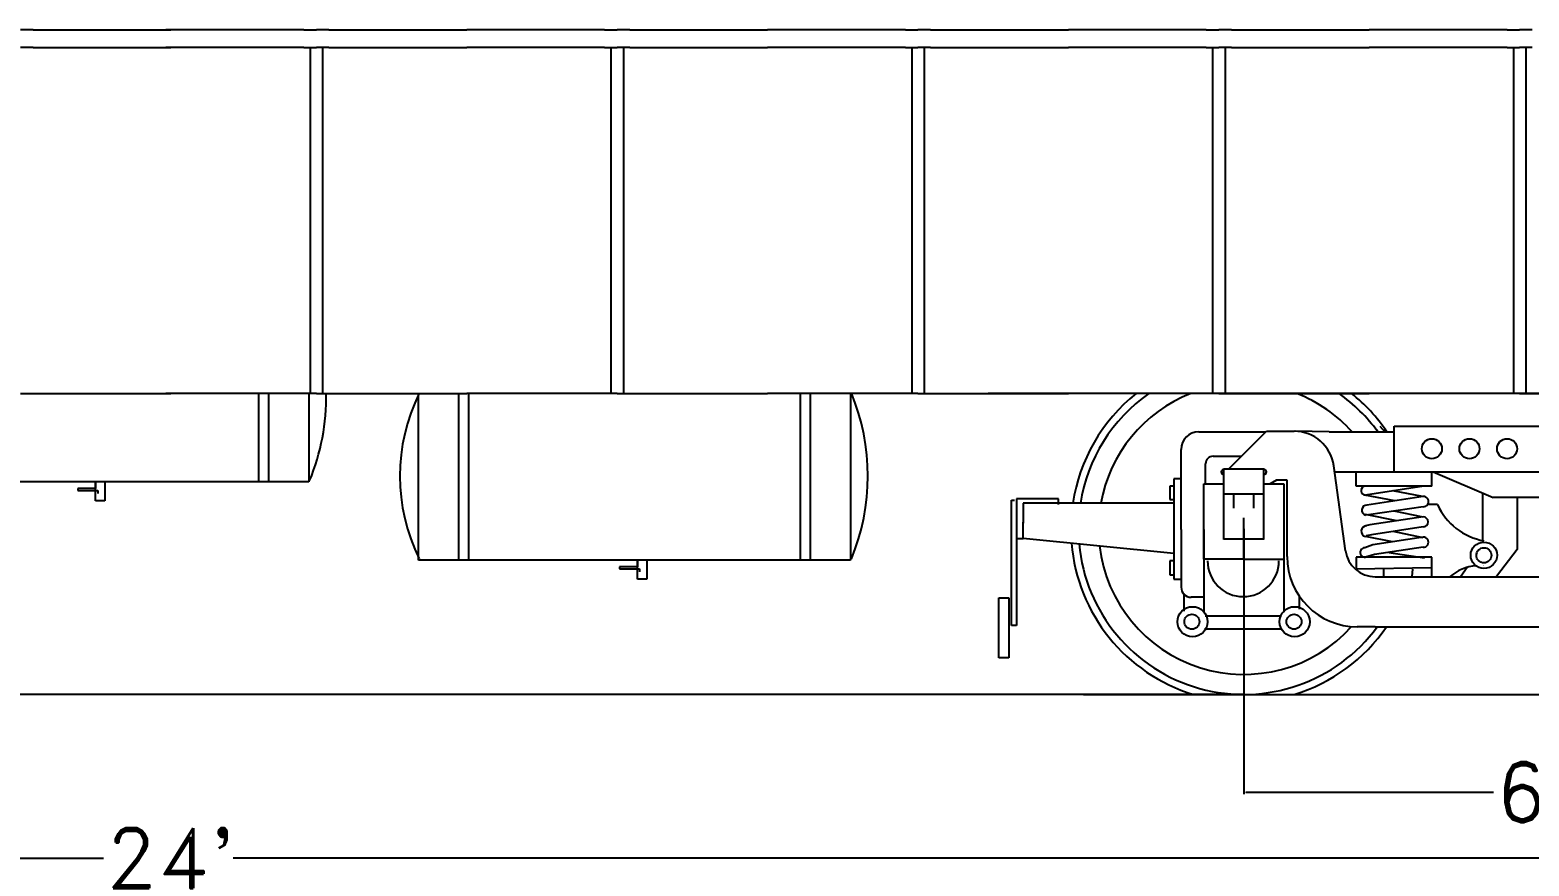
# Model space of a CAD drawing. Extents: x 0 to 750, y -2 to 474.
# Drawn here: x 289.7 to 439.2, y 142 to 225.4 of the extents above; entities that cross this region are included whole.
import ezdxf

# ---------------------------------------------------------------- set-up
doc = ezdxf.new("R2010")
doc.units = 0
doc.layers.get('0').update_dxf_attribs({"color": 1, "linetype": 'CONTINUOUS'})
doc.layers.get('DEFPOINTS').update_dxf_attribs({"linetype": 'CONTINUOUS'})
doc.layers.add('AFTER', color=1, linetype='CONTINUOUS')
doc.styles.add('DIM', font='romand', dxfattribs={"height": 6})
doc.dimstyles.get("Standard").update_dxf_attribs({"dimtxt": 2.5, "dimasz": 2.5, "dimexe": 1.25, "dimexo": 0.625, "dimtad": 1, "dimcen": 2.5, "dimazin": 3, "dimtfac": 1, "dimtmove": 0, "dimatfit": 3})

# ---------------------------------------------------------------- blocks, each defined once
blk = doc.blocks.new('*D6')
at = {"color": 0, "linetype": 'BYBLOCK'}
for p, q in [((410.737705, 174.552254), (410.737705, 149.184657)), ((483.737705, 174.552254), (483.737705, 149.184657)), ((410.917705, 149.364657), (435.629134, 149.364657)), ((483.557705, 149.364657), (458.846277, 149.364657))]:
    blk.add_line(p, q, dxfattribs=at)
for points in [[(410.917705, 149.334657), (410.917705, 149.394657), (410.737705, 149.364657)], [(483.557705, 149.334657), (483.557705, 149.394657), (483.737705, 149.364657)]]:
    blk.add_solid(points, dxfattribs=at)
at = {"layer": 'DEFPOINTS', "color": 0, "linetype": 'BYBLOCK'}
for p in [(410.737705, 174.614754), (483.737705, 174.614754), (410.737705, 149.364657)]:
    blk.add_point(p, dxfattribs=at)
at = {"color": 0, "linetype": 'BYBLOCK', "style": 'DIM'}
blk.add_text('6\'-1"', height=6, dxfattribs=at).set_placement((435.809134, 146.364657))
blk = doc.blocks.new('*D8')
at = {"color": 0, "linetype": 'BYBLOCK'}
for p, q in [((447.237705, 157.849234), (447.237705, 142.609982)), ((159.737705, 156.23545), (159.737705, 142.609982)), ((159.917705, 142.789982), (297.021991, 142.789982)), ((447.057705, 142.789982), (309.953419, 142.789982))]:
    blk.add_line(p, q, dxfattribs=at)
for points in [[(159.917705, 142.759982), (159.917705, 142.819982), (159.737705, 142.789982)], [(447.057705, 142.759982), (447.057705, 142.819982), (447.237705, 142.789982)]]:
    blk.add_solid(points, dxfattribs=at)
at = {"layer": 'DEFPOINTS', "color": 0, "linetype": 'BYBLOCK'}
for p in [(447.237705, 157.911734), (159.737705, 156.29795), (159.737705, 142.789982)]:
    blk.add_point(p, dxfattribs=at)
at = {"color": 0, "linetype": 'BYBLOCK', "style": 'DIM'}
blk.add_text("24'", height=6, dxfattribs=at).set_placement((297.201991, 139.789982))

msp = doc.modelspace()

# ---------------------------------------------------------------- linework, layer by layer
at = {"color": 1}
for p, q in [((289.987705, 225.364754), (288.737705, 225.364754)), ((289.987705, 225.364754), (303.487705, 225.364754)), ((316.987705, 225.364754), (303.487705, 225.364754)), ((316.987705, 225.364754), (318.237705, 225.364754)), ((319.487705, 225.364754), (318.237705, 225.364754)), ((319.487705, 225.364754), (332.987705, 225.364754)), ((346.987705, 225.364754), (333.487705, 225.364754)), ((346.987705, 225.364754), (348.237705, 225.364754)), ((349.487705, 225.364754), (348.237705, 225.364754)), ((349.487705, 225.364754), (362.987705, 225.364754)), ((376.987705, 225.364754), (363.487705, 225.364754)), ((376.987705, 225.364754), (378.237705, 225.364754)), ((379.487705, 225.364754), (378.237705, 225.364754)), ((379.487705, 225.364754), (392.987705, 225.364754)), ((406.987705, 225.364754), (393.487705, 225.364754)), ((406.987705, 225.364754), (408.237705, 225.364754)), ((409.487705, 225.364754), (408.237705, 225.364754)), ((409.487705, 225.364754), (422.987705, 225.364754)), ((436.987705, 225.364754), (423.487705, 225.364754)), ((436.987705, 225.364754), (438.237705, 225.364754)), ((439.487705, 225.364754), (438.237705, 225.364754)), ((289.987705, 223.614754), (288.737705, 223.614754)), ((289.987705, 223.614754), (303.487705, 223.614754)), ((316.987705, 223.614754), (303.487705, 223.614754)), ((316.987705, 223.614754), (318.237705, 223.614754)), ((317.612705, 223.614754), (317.612705, 201.364754)), ((319.487705, 223.614754), (318.237705, 223.614754)), ((318.862705, 223.614754), (318.862705, 201.364754)), ((319.487705, 223.614754), (332.987705, 223.614754)), ((346.987705, 223.614754), (333.487705, 223.614754)), ((346.987705, 223.614754), (348.237705, 223.614754)), ((347.612705, 223.614754), (347.612705, 201.364754)), ((349.487705, 223.614754), (348.237705, 223.614754)), ((348.862705, 223.614754), (348.862705, 201.364754)), ((349.487705, 223.614754), (362.987705, 223.614754)), ((376.987705, 223.614754), (363.487705, 223.614754)), ((376.987705, 223.614754), (378.237705, 223.614754)), ((377.612705, 223.614754), (377.612705, 201.364754)), ((379.487705, 223.614754), (378.237705, 223.614754)), ((378.862705, 223.614754), (378.862705, 201.364754)), ((379.487705, 223.614754), (392.987705, 223.614754)), ((406.987705, 223.614754), (393.487705, 223.614754)), ((406.987705, 223.614754), (408.237705, 223.614754)), ((407.612705, 223.614754), (407.612705, 201.364754)), ((409.487705, 223.614754), (408.237705, 223.614754)), ((408.862705, 223.614754), (408.862705, 201.364754)), ((409.487705, 223.614754), (422.987705, 223.614754)), ((436.987705, 223.614754), (423.487705, 223.614754)), ((436.987705, 223.614754), (438.237705, 223.614754)), ((437.612705, 223.614754), (437.612705, 201.364754)), ((439.487705, 223.614754), (438.237705, 223.614754)), ((438.862705, 223.614754), (438.862705, 201.364754)), ((288.737705, 189.114754), (303.487705, 189.114754)), ((318.237705, 189.114754), (303.487705, 189.114754)), ((318.237705, 189.114754), (332.987705, 189.114754)), ((348.237705, 189.114754), (333.487705, 189.114754)), ((348.237705, 189.114754), (362.987705, 189.114754)), ((378.237705, 189.114754), (363.487705, 189.114754)), ((378.237705, 189.114754), (392.987705, 189.114754)), ((408.237705, 189.114754), (393.487705, 189.114754)), ((408.237705, 189.114754), (422.987705, 189.114754)), ((438.237705, 189.114754), (423.487705, 189.114754)), ((438.237705, 189.114754), (452.987705, 189.114754))]:
    msp.add_line(p, q, dxfattribs=at)
for p, q in [((303.487705, 225.364754), (303.237705, 225.364754)), ((303.487705, 225.364754), (303.737705, 225.364754)), ((332.987705, 225.364754), (333.237705, 225.364754)), ((333.487705, 225.364754), (333.237705, 225.364754)), ((362.987705, 225.364754), (363.237705, 225.364754)), ((363.487705, 225.364754), (363.237705, 225.364754)), ((392.987705, 225.364754), (393.237705, 225.364754)), ((393.487705, 225.364754), (393.237705, 225.364754)), ((422.987705, 225.364754), (423.237705, 225.364754)), ((423.487705, 225.364754), (423.237705, 225.364754)), ((303.487705, 223.614754), (303.237705, 223.614754)), ((303.487705, 223.614754), (303.737705, 223.614754)), ((332.987705, 223.614754), (333.237705, 223.614754)), ((333.487705, 223.614754), (333.237705, 223.614754)), ((362.987705, 223.614754), (363.237705, 223.614754)), ((363.487705, 223.614754), (363.237705, 223.614754)), ((392.987705, 223.614754), (393.237705, 223.614754)), ((393.487705, 223.614754), (393.237705, 223.614754)), ((422.987705, 223.614754), (423.237705, 223.614754)), ((423.487705, 223.614754), (423.237705, 223.614754)), ((317.612705, 201.364754), (317.612705, 189.114754)), ((318.862705, 201.364754), (318.862705, 189.114754)), ((347.612705, 201.364754), (347.612705, 189.114754)), ((348.862705, 201.364754), (348.862705, 189.114754)), ((377.612705, 201.364754), (377.612705, 189.114754)), ((378.862705, 201.364754), (378.862705, 189.114754)), ((407.612705, 201.364754), (407.612705, 189.114754)), ((408.862705, 201.364754), (408.862705, 189.114754)), ((437.612705, 201.364754), (437.612705, 189.114754)), ((438.862705, 201.364754), (438.862705, 189.114754)), ((303.487705, 189.114754), (303.237705, 189.114754)), ((303.487705, 189.114754), (303.737705, 189.114754)), ((312.46875, 189.15625), (312.46875, 180.3125)), ((313.46875, 189.15625), (313.46875, 180.3125)), ((317.46875, 189.15625), (317.46875, 180.3125)), ((328.4375, 172.5), (328.4375, 189.1875)), ((332.4375, 172.5), (332.4375, 189.1875)), ((332.987705, 189.114754), (333.237705, 189.114754)), ((333.487705, 189.114754), (333.237705, 189.114754)), ((333.4375, 172.5), (333.4375, 189.1875)), ((362.987705, 189.114754), (363.237705, 189.114754)), ((363.487705, 189.114754), (363.237705, 189.114754)), ((366.5, 189.1875), (366.5, 172.5)), ((367.5, 189.1875), (367.5, 172.5)), ((371.5, 189.1875), (371.5, 172.5)), ((430.987705, 189.114754), (385.237705, 189.114754)), ((392.987705, 189.114754), (393.237705, 189.114754)), ((422.987705, 189.114754), (423.237705, 189.114754)), ((423.487705, 189.114754), (423.237705, 189.114754)), ((451.362705, 189.114754), (430.987705, 189.114754)), ((425.737705, 185.864754), (440.737705, 185.864754)), ((425.737705, 181.364754), (425.737705, 185.864754)), ((406.237705, 185.302254), (412.925205, 185.302254)), ((409.237705, 181.614754), (412.980346, 185.357395)), ((412.980346, 185.357395), (415.744199, 185.357395)), ((419.237951, 185.302254), (415.864307, 185.355591)), ((419.237951, 185.302254), (423.612705, 185.302254)), ((423.612705, 185.302254), (425.737705, 185.302254)), ((404.487705, 175.552254), (404.487705, 183.552254)), ((407.675205, 182.864754), (410.487705, 182.864754)), ((406.925205, 180.114754), (406.925205, 182.114754)), ((408.737705, 181.614754), (412.737705, 181.614754)), ((408.737705, 174.552254), (408.737705, 181.552254)), ((408.737705, 180.114754), (408.737705, 181.114754)), ((412.737705, 174.552254), (412.737705, 181.552254)), ((420.873092, 173.447483), (419.706684, 181.903944)), ((419.789675, 181.302254), (423.612705, 181.302254)), ((421.925205, 179.864754), (421.925205, 181.239754)), ((423.612705, 181.302254), (429.612705, 181.302254)), ((429.487705, 179.864754), (429.487705, 181.239754)), ((429.612705, 181.302254), (440.675205, 181.302254)), ((429.612705, 181.302254), (435.612705, 178.739754)), ((317.46875, 180.3125), (274.40625, 180.3125)), ((294.4375, 179.65625), (294.4375, 179.4375)), ((296.21875, 179.65625), (294.4375, 179.65625)), ((294.4375, 179.4375), (296.4375, 179.4375)), ((296.21875, 180.40625), (296.21875, 179.65625)), ((296.21875, 178.40625), (296.21875, 180.40625)), ((296.4375, 179.4375), (296.4375, 179.15625)), ((297.15625, 180.40625), (297.15625, 178.40625)), ((403.362705, 179.864754), (403.362705, 178.552254)), ((403.675205, 179.864754), (403.362705, 179.864754)), ((403.737705, 180.614754), (403.737705, 170.614754)), ((404.487705, 180.614754), (403.737705, 180.614754)), ((404.487705, 175.614754), (404.487705, 180.614754)), ((406.737705, 180.114754), (408.737705, 180.114754)), ((406.737705, 172.614754), (406.737705, 180.114754)), ((412.737705, 180.114754), (414.737705, 180.114754)), ((413.987705, 180.489754), (413.362705, 180.114754)), ((415.050205, 180.489754), (413.987705, 180.489754)), ((414.737705, 180.114754), (414.737705, 172.614754)), ((415.050205, 172.857395), (415.050205, 180.489754)), ((429.487705, 179.864754), (421.925205, 179.864754)), ((428.675205, 179.864754), (422.862705, 178.989754)), ((428.550205, 178.864754), (425.597999, 179.401519)), ((297.15625, 178.40625), (296.21875, 178.40625)), ((387.550205, 166), (387.550205, 178.5)), ((387.550205, 178.5), (387.875, 178.5)), ((388.050205, 178.614754), (388.050205, 174.677254)), ((392.237705, 178.614754), (388.050205, 178.614754)), ((388.737705, 178.177254), (388.737705, 176.177254)), ((403.737705, 178.177254), (388.737705, 178.177254)), ((392.237705, 178.052254), (392.237705, 178.614754)), ((403.362705, 178.552254), (403.737705, 178.552254)), ((403.737705, 178.552254), (403.737705, 172.427254)), ((408.737705, 179.114754), (412.737705, 179.114754)), ((409.737705, 177.677254), (409.737705, 179.114754)), ((411.737705, 177.677254), (411.737705, 179.114754)), ((425.802093, 178.420975), (422.800205, 178.989754)), ((428.612705, 178.844078), (423.011565, 178.000896)), ((430.050205, 178.052254), (429.112705, 178.052254)), ((434.550205, 179.114754), (434.550205, 174.451633)), ((447.237705, 178.739754), (435.612705, 178.739754)), ((437.987705, 178.739754), (437.987705, 173.552254)), ((410.737705, 174.886349), (410.737705, 176.739754)), ((425.990192, 176.426757), (422.862705, 177.052254)), ((423.160426, 177.012038), (422.862705, 176.989754)), ((428.612705, 177.832811), (423.160426, 177.012038)), ((428.612705, 176.821544), (423.309286, 176.023179)), ((428.612705, 176.802254), (425.726471, 177.398324)), ((388.737705, 174.677254), (388.737705, 176.302254)), ((404.487705, 175.552254), (404.487705, 169.802254)), ((406.737705, 175.552254), (406.737705, 168.802254)), ((410.737705, 175.614754), (410.737705, 172.614754)), ((410.737705, 172.734637), (410.737705, 175.614754)), ((414.737705, 175.552254), (414.737705, 168.802254)), ((423.309286, 176.023179), (422.862705, 175.927254)), ((423.458146, 175.034321), (422.925205, 174.927254)), ((428.612705, 175.810276), (423.458146, 175.034321)), ((428.612705, 174.739754), (425.614542, 175.35894)), ((388.050205, 174.677254), (388.737705, 174.677254)), ((388.050205, 174.677254), (388.050205, 166)), ((403.737705, 173.177254), (388.737705, 174.677254)), ((408.737705, 174.614754), (412.737705, 174.614754)), ((409.737705, 174.552254), (409.737705, 174.614754)), ((411.737705, 174.552254), (411.737705, 174.614754)), ((423.607007, 174.045463), (422.800205, 173.739754)), ((425.552953, 174.338401), (422.862705, 174.864754)), ((428.612705, 174.799009), (423.607007, 174.045463)), ((428.612705, 173.787742), (423.755867, 173.056605)), ((437.987705, 173.552254), (435.925205, 170.864754)), ((371.5, 172.5), (328.4375, 172.5)), ((350.25, 170.59375), (350.25, 172.59375)), ((350.25, 172.59375), (350.25, 171.84375)), ((351.1875, 172.59375), (351.1875, 170.59375)), ((403.362705, 172.427254), (403.362705, 171.052254)), ((403.737705, 172.427254), (403.362705, 172.427254)), ((410.737705, 172.614754), (406.737705, 172.614754)), ((410.737705, 172.614754), (414.737705, 172.614754)), ((421.925205, 172.802254), (421.925205, 171.739754)), ((429.487705, 172.802254), (421.925205, 172.802254)), ((423.755867, 173.056605), (422.862705, 172.802254)), ((425.205856, 173.274883), (428.737705, 172.739754)), ((429.487705, 170.739754), (429.487705, 172.802254)), ((434.01811, 173.182322), (433.975881, 173.1232)), ((350.25, 171.84375), (348.46875, 171.84375)), ((348.46875, 171.84375), (348.46875, 171.625)), ((348.46875, 171.625), (350.46875, 171.625)), ((351.1875, 170.59375), (350.25, 170.59375)), ((350.46875, 171.625), (350.46875, 171.34375)), ((403.362705, 171.052254), (403.737705, 171.052254)), ((403.737705, 170.614754), (404.487705, 170.614754)), ((429.425205, 171.739754), (421.925205, 171.614754)), ((423.844956, 170.857395), (447.237705, 170.857395)), ((424.675205, 171.614754), (424.675205, 170.739754)), ((427.550205, 171.614754), (427.487705, 170.864754)), ((433.019037, 171.783619), (432.362705, 170.864754)), ((404.737705, 169.177254), (404.737705, 167.427254)), ((386.3125, 162.75), (386.3125, 168.75)), ((386.3125, 168.75), (387.3125, 168.75)), ((387.3125, 168.75), (387.3125, 162.75)), ((406.737705, 168.802254), (405.487705, 168.802254)), ((406.737705, 168.802254), (406.737705, 167.364754)), ((414.737705, 168.802254), (414.737705, 167.302254)), ((416.300205, 167.614754), (416.300205, 168.927254)), ((388.050205, 166), (387.550205, 166)), ((414.487705, 166.927254), (406.862705, 166.927254)), ((414.550205, 165.614754), (406.800205, 165.614754)), ((423.844956, 165.857395), (422.050205, 165.857395)), ((423.844956, 165.857395), (447.237705, 165.857395)), ((387.3125, 162.75), (386.3125, 162.75)), ((394.737705, 159.114754), (201.268858, 159.114754)), ((394.737705, 159.114754), (212.237705, 159.114754)), ((394.737705, 159.114754), (463.487705, 159.114754)), ((410.737705, 159.114754), (394.737705, 159.114754)), ((394.737705, 159.114754), (463.487705, 159.114754)), ((430.987705, 159.114754), (499.987705, 159.114754))]:
    msp.add_line(p, q)
for points in [[(423.667805, 185.864754), (424.175205, 185.302254)], [(424.300061, 185.864754), (424.800205, 185.302254)]]:
    msp.add_lwpolyline(points)
for centre, radius in [((429.487705, 183.614754), 1), ((433.237705, 183.614754), 1), ((436.987705, 183.614754), 1), ((434.675205, 172.989754), 1.313987), ((434.675205, 172.989754), 0.7526), ((405.612705, 166.364754), 1.5), ((415.800205, 166.364754), 1.5), ((405.550205, 166.364754), 0.75), ((415.737705, 166.364754), 0.75)]:
    msp.add_circle(centre, radius)
for centre, radius, start, end in [((297.63644, 188.703125), 21.5724, 337.470602, 1.197559), ((345.207114, 180.890625), 18.639963, 153.676702, 206.323298), ((351.66769, 180.890625), 21.5724, 337.470602, 22.529398), ((410.737705, 175.614754), 17.25, 128.49995, 171.457052), ((410.737705, 175.614754), 16.5, 125.096801, 171.065629), ((410.737705, 175.614754), 14.5, 111.40335, 169.820992), ((410.737705, 175.614754), 14.5, 41.920856, 68.59665), ((410.737705, 175.614754), 16.5, 35.952986, 54.903199), ((410.737705, 175.614754), 17.25, 34.166119, 51.50005), ((406.237705, 183.552254), 1.75, 90, 180), ((415.744199, 181.357395), 4, 7.853313, 90), ((407.675205, 182.114754), 0.75, 90, 180), ((408.737705, 181.302254), 0.25, 90, 270), ((412.737705, 181.302254), 0.25, 270, 90), ((422.862705, 179.429486), 0.439732, 98.171234, 270), ((423.011565, 177.484367), 0.516529, 90, 253.25014), ((428.648121, 178.338445), 0.506872, 265.993382, 94.006618), ((435.825448, 180.657736), 6.335769, 204.282363, 259.540091), ((428.604492, 176.31591), 0.5057, 270.930617, 89.069383), ((422.982159, 175.389304), 0.537979, 89.409343, 257.170984), ((410.737705, 175.614754), 17.25, 184.716336, 253.042574), ((410.737705, 175.614754), 16.5, 185.195965, 323.74677), ((410.737705, 175.614754), 14.5, 186.722856, 317.829315), ((423.844956, 173.857395), 3, 187.853313, 270), ((422.807332, 173.269396), 0.470412, 90.868051, 276.760098), ((428.640699, 174.293375), 0.506408, 266.831091, 93.168909), ((410.675205, 172.427254), 3.5625, 180, 0), ((422.050205, 172.857395), 7, 180, 270), ((434.20932, 167.490015), 4.455538, 94.076791, 130.762206), ((434.20932, 167.490015), 4.455538, 84.805571, 84.877334), ((405.487705, 169.802254), 1, 180, 270), ((410.737705, 175.614754), 17.25, 286.957426, 325.552975)]:
    msp.add_arc(centre, radius, start, end)

# ---------------------------------------------------------------- dimensions: what is measured, and where the dimension line sits
dim = msp.add_linear_dim(base=(159.737705, 142.789982), p1=(447.237705, 157.911734), p2=(159.737705, 156.29795), text="24'", dimstyle='Standard')
dim.commit()
dim.dimension.update_dxf_attribs({"geometry": '*D8', "text_midpoint": (303.487705, 142.789982)})
at = {"layer": 'AFTER'}
dim = msp.add_linear_dim(base=(410.737705, 149.364657), p1=(483.737705, 174.614754), p2=(410.737705, 174.614754), dimstyle='Standard', dxfattribs=at)
dim.commit()
dim.dimension.update_dxf_attribs({"geometry": '*D6', "text_midpoint": (447.237705, 149.364657)})

doc.saveas('drawing.dxf')
